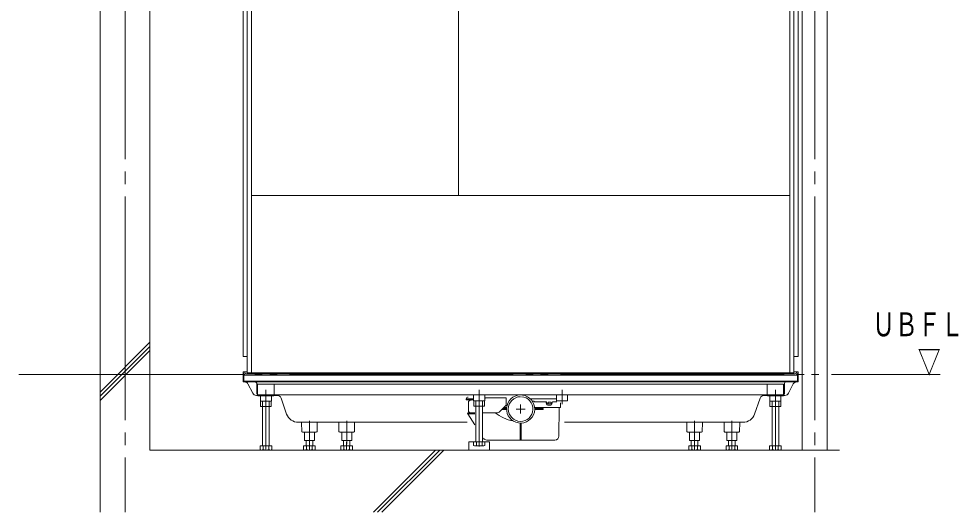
# Model space of a CAD drawing. Units: millimetres on the paper. Extents: x -305 to 305, y -152 to 152.
# Drawn here: x -147 to -71.4, y 12.5 to 52.2 of the extents above; entities that cross this region are included whole.
import ezdxf
from ezdxf.enums import TextEntityAlignment as Align

# ---------------------------------------------------------------- set-up
doc = ezdxf.new("R2010")
doc.units = ezdxf.units.MM
for name, pattern in [('DASHED2', [3, 2, -1]), ('LONG_CHAIN', [21, 18, -1, 1, -1]), ('LONG_DOUBLE_CHAIN', [21.8, 18, -1, 0.6, -0.6, 0.6, -1])]:
    doc.linetypes.add(name, pattern=pattern)
doc.layers.add('0-1_VIEW0001', color=7, linetype='DASHED2', lineweight=9)
doc.styles.add('ＭＳ ゴシック', font='')
doc.styles.get('ＭＳ ゴシック').set_extended_font_data('MS Gothic')

msp = doc.modelspace()

# ---------------------------------------------------------------- linework, layer by layer
at = {"layer": '0-1_VIEW0001', "linetype": 'Continuous'}
for p, q in [((-140.433, 100.925), (-140.433, 12.525)), ((-136.433, 100.925), (-136.433, 17.525)), ((-83.933, 100.925), (-83.933, 17.525)), ((-81.933, 100.925), (-81.933, 17.525)), ((-128.932, 25.058), (-128.932, 90.258)), ((-84.266, 25.058), (-84.266, 90.258)), ((-128.599, 23.725), (-128.599, 89.758)), ((-128.266, 23.725), (-128.266, 89.758)), ((-111.599, 37.991), (-111.599, 89.758)), ((-84.932, 37.125), (-84.932, 89.758)), ((-84.599, 23.725), (-84.599, 89.758)), ((-128.266, 37.991), (-84.932, 37.991)), ((-84.932, 23.725), (-84.932, 37.125)), ((-140.431, 22.191), (-136.431, 26.191)), ((-140.431, 21.858), (-136.431, 25.858)), ((-140.431, 21.524), (-136.431, 25.524)), ((-128.932, 25.058), (-128.599, 25.058)), ((-84.599, 25.058), (-84.266, 25.058)), ((-128.941, 23.825), (-128.941, 23.725)), ((-128.599, 23.825), (-128.941, 23.825)), ((-128.941, 23.725), (-128.903, 23.725)), ((-128.941, 23.719), (-128.941, 23.008)), ((-128.874, 23.558), (-106.599, 23.558)), ((-128.874, 23.058), (-128.874, 23.558)), ((-128.806, 23.756), (-128.807, 23.792)), ((-128.706, 23.658), (-106.599, 23.658)), ((-128.706, 23.558), (-106.599, 23.558)), ((-84.599, 23.725), (-128.599, 23.725)), ((-84.492, 23.658), (-106.599, 23.658)), ((-84.492, 23.558), (-106.599, 23.558)), ((-84.257, 23.825), (-84.599, 23.825)), ((-84.392, 23.756), (-84.391, 23.792)), ((-84.257, 23.725), (-84.295, 23.725)), ((-84.257, 23.825), (-84.257, 23.725)), ((-84.257, 23.719), (-84.257, 23.008)), ((-128.941, 23.414), (-128.941, 23.314)), ((-128.941, 23.008), (-106.599, 23.008)), ((-106.599, 23.058), (-128.874, 23.058)), ((-128.543, 22.862), (-128.166, 22.109)), ((-127.924, 22.984), (-127.928, 22.984)), ((-127.824, 22.841), (-127.824, 22.047)), ((-127.824, 22.821), (-127.824, 22.047)), ((-126.432, 22.814), (-127.766, 22.814)), ((-127.766, 22.814), (-127.766, 21.98)), ((-126.432, 21.98), (-126.432, 22.814)), ((-126.432, 21.98), (-126.432, 22.814)), ((-126.432, 22.814), (-106.599, 22.814)), ((-106.599, 23.058), (-84.324, 23.058)), ((-84.257, 23.008), (-106.599, 23.008)), ((-86.766, 22.814), (-106.599, 22.814)), ((-86.766, 21.98), (-86.766, 22.814)), ((-86.766, 21.98), (-86.766, 22.814)), ((-85.374, 22.841), (-85.374, 22.047)), ((-85.374, 22.821), (-85.374, 22.047)), ((-84.655, 22.862), (-85.032, 22.109)), ((-127.766, 21.98), (-126.432, 21.98)), ((-126.432, 21.98), (-106.599, 21.98)), ((-110.382, 21.947), (-110.382, 21.48)), ((-109.482, 21.947), (-109.482, 21.48)), ((-86.766, 21.98), (-106.599, 21.98)), ((-103.716, 21.947), (-103.716, 21.48)), ((-102.816, 21.947), (-102.816, 21.48)), ((-85.432, 21.98), (-86.766, 21.98)), ((-127.868, 21.925), (-127.834, 21.925)), ((-126.199, 21.925), (-127.834, 21.925)), ((-127.657, 21.88), (-126.457, 21.88)), ((-127.549, 21.925), (-127.549, 21.458)), ((-126.649, 21.458), (-127.549, 21.458)), ((-127.366, 21.458), (-127.366, 17.858)), ((-126.832, 21.458), (-126.832, 17.858)), ((-126.666, 21.458), (-126.666, 21.025)), ((-126.649, 21.925), (-126.649, 21.458)), ((-125.885, 21.703), (-125.433, 20.424)), ((-110.982, 21.591), (-110.982, 21.625)), ((-110.424, 21.658), (-110.949, 21.658)), ((-110.424, 21.558), (-110.949, 21.558)), ((-110.799, 20.691), (-110.799, 21.375)), ((-110.382, 21.48), (-109.482, 21.48)), ((-110.199, 21.458), (-110.199, 18.191)), ((-109.666, 21.458), (-109.666, 18.191)), ((-109.499, 21.48), (-109.499, 21.047)), ((-109.482, 21.692), (-109.452, 21.707)), ((-109.378, 21.725), (-107.782, 21.725)), ((-107.766, 21.738), (-107.766, 21.128)), ((-105.831, 21.658), (-103.772, 21.658)), ((-105.516, 21.458), (-105.659, 21.458)), ((-105.499, 21.441), (-105.499, 21.425)), ((-104.557, 21.408), (-105.482, 21.408)), ((-104.538, 21.351), (-104.518, 21.217)), ((-104.491, 21.351), (-104.471, 21.217)), ((-104.386, 21.265), (-104.386, 21.371)), ((-104.168, 21.388), (-104.369, 21.388)), ((-104.168, 21.248), (-104.369, 21.248)), ((-104.151, 21.265), (-104.151, 21.371)), ((-104.061, 21.35), (-104.077, 21.219)), ((-103.674, 21.408), (-103.995, 21.408)), ((-102.816, 21.48), (-103.716, 21.48)), ((-103.399, 21.325), (-103.399, 20.975)), ((-87.313, 21.703), (-87.766, 20.424)), ((-86.999, 21.925), (-85.364, 21.925)), ((-85.541, 21.88), (-86.741, 21.88)), ((-86.549, 21.925), (-86.549, 21.458)), ((-86.549, 21.458), (-85.649, 21.458)), ((-86.366, 21.458), (-86.366, 17.858)), ((-85.832, 21.458), (-85.832, 17.858)), ((-85.666, 21.458), (-85.666, 21.025)), ((-85.649, 21.925), (-85.649, 21.458)), ((-85.33, 21.925), (-85.364, 21.925)), ((-126.666, 21.025), (-127.532, 21.025)), ((-110.866, 20.475), (-110.866, 20.458)), ((-110.86, 20.44), (-110.296, 19.566)), ((-110.832, 20.508), (-110.291, 20.508)), ((-110.832, 20.425), (-110.291, 20.425)), ((-110.632, 20.525), (-110.291, 20.525)), ((-109.499, 21.047), (-110.366, 21.047)), ((-109.666, 20.525), (-108.521, 20.525)), ((-109.585, 20.525), (-108.521, 20.525)), ((-107.766, 21.141), (-108.285, 20.622)), ((-108.124, 20.783), (-107.732, 20.783)), ((-108.041, 20.866), (-107.732, 20.866)), ((-107.949, 20.958), (-107.725, 20.958)), ((-107.749, 21.111), (-107.696, 21.111)), ((-103.416, 20.958), (-105.474, 20.958)), ((-104.778, 20.866), (-105.467, 20.866)), ((-104.778, 20.783), (-105.467, 20.783)), ((-104.778, 20.866), (-104.778, 20.783)), ((-104.419, 21.131), (-104.176, 21.131)), ((-103.5, 20.942), (-103.52, 18.655)), ((-85.666, 21.025), (-86.532, 21.025)), ((-124.49, 19.758), (-110.895, 19.758)), ((-124.219, 19.024), (-124.231, 19.704)), ((-122.967, 19.704), (-122.979, 19.024)), ((-121.231, 19.704), (-121.219, 19.024)), ((-119.979, 19.024), (-119.967, 19.704)), ((-106.649, 19.692), (-106.649, 18.325)), ((-106.549, 19.692), (-106.549, 18.325)), ((-88.708, 19.758), (-103.065, 19.758)), ((-93.219, 19.024), (-93.231, 19.704)), ((-91.967, 19.704), (-91.979, 19.024)), ((-90.231, 19.704), (-90.219, 19.024)), ((-88.979, 19.024), (-88.967, 19.704)), ((-124.153, 18.958), (-123.045, 18.958)), ((-123.999, 18.291), (-123.999, 18.958)), ((-123.199, 18.291), (-123.199, 18.958)), ((-121.153, 18.958), (-120.033, 18.958)), ((-120.999, 18.291), (-120.999, 18.958)), ((-120.199, 18.291), (-120.199, 18.958)), ((-92.045, 18.958), (-93.165, 18.958)), ((-92.999, 18.291), (-92.999, 18.958)), ((-89.045, 18.958), (-90.153, 18.958)), ((-89.999, 18.291), (-89.999, 18.958)), ((-89.199, 18.291), (-89.199, 18.958)), ((-123.199, 18.291), (-123.999, 18.291)), ((-123.869, 18.291), (-123.869, 17.858)), ((-123.336, 18.291), (-123.336, 17.858)), ((-120.199, 18.291), (-120.999, 18.291)), ((-120.869, 18.291), (-120.869, 17.858)), ((-120.336, 18.291), (-120.336, 17.858)), ((-109.471, 18.191), (-110.394, 18.191)), ((-110.394, 18.191), (-110.394, 17.903)), ((-110.163, 18.191), (-110.163, 17.903)), ((-109.702, 18.191), (-109.702, 17.903)), ((-109.471, 18.191), (-109.471, 17.903)), ((-109.314, 18.325), (-103.853, 18.325)), ((-109.099, 18.191), (-109.099, 17.524)), ((-92.862, 18.291), (-92.862, 17.858)), ((-92.329, 18.291), (-92.329, 17.858)), ((-89.999, 18.291), (-89.199, 18.291)), ((-89.862, 18.291), (-89.862, 17.858)), ((-89.329, 18.291), (-89.329, 17.858)), ((-80.932, 17.525), (-136.433, 17.525)), ((-127.561, 17.858), (-127.561, 17.57)), ((-126.637, 17.858), (-127.561, 17.858)), ((-127.561, 17.57), (-127.482, 17.525)), ((-126.712, 17.525), (-127.479, 17.525)), ((-127.33, 17.858), (-127.33, 17.57)), ((-126.868, 17.858), (-126.868, 17.57)), ((-126.716, 17.525), (-126.637, 17.57)), ((-126.637, 17.858), (-126.637, 17.57)), ((-123.141, 17.858), (-124.064, 17.858)), ((-124.064, 17.858), (-124.064, 17.57)), ((-124.064, 17.57), (-123.986, 17.525)), ((-123.216, 17.525), (-123.982, 17.525)), ((-123.833, 17.858), (-123.833, 17.57)), ((-123.372, 17.858), (-123.372, 17.57)), ((-123.219, 17.525), (-123.141, 17.57)), ((-123.141, 17.858), (-123.141, 17.57)), ((-121.064, 17.858), (-121.064, 17.57)), ((-120.141, 17.858), (-121.064, 17.858)), ((-121.064, 17.57), (-120.986, 17.525)), ((-120.216, 17.525), (-120.982, 17.525)), ((-120.833, 17.858), (-120.833, 17.57)), ((-120.372, 17.858), (-120.372, 17.57)), ((-120.219, 17.525), (-120.141, 17.57)), ((-120.141, 17.858), (-120.141, 17.57)), ((-113.442, 17.525), (-118.442, 12.525)), ((-113.108, 17.525), (-118.108, 12.525)), ((-112.775, 17.525), (-117.775, 12.525)), ((-109.099, 17.524), (-110.766, 17.524)), ((-110.394, 17.903), (-110.316, 17.858)), ((-109.549, 17.858), (-110.316, 17.858)), ((-109.549, 17.858), (-109.471, 17.903)), ((-93.058, 17.858), (-92.134, 17.858)), ((-93.058, 17.858), (-93.058, 17.57)), ((-92.979, 17.525), (-93.058, 17.57)), ((-92.982, 17.525), (-92.216, 17.525)), ((-92.827, 17.858), (-92.827, 17.57)), ((-92.365, 17.858), (-92.365, 17.57)), ((-92.134, 17.57), (-92.212, 17.525)), ((-92.134, 17.858), (-92.134, 17.57)), ((-90.058, 17.858), (-90.058, 17.57)), ((-90.058, 17.858), (-89.134, 17.858)), ((-89.979, 17.525), (-90.058, 17.57)), ((-89.982, 17.525), (-89.216, 17.525)), ((-89.827, 17.858), (-89.827, 17.57)), ((-89.365, 17.858), (-89.365, 17.57)), ((-89.134, 17.57), (-89.212, 17.525)), ((-89.134, 17.858), (-89.134, 17.57)), ((-86.561, 17.858), (-85.637, 17.858)), ((-86.561, 17.858), (-86.561, 17.57)), ((-86.482, 17.525), (-86.561, 17.57)), ((-86.486, 17.525), (-85.719, 17.525)), ((-86.33, 17.858), (-86.33, 17.57)), ((-85.868, 17.858), (-85.868, 17.57)), ((-85.637, 17.57), (-85.716, 17.525)), ((-85.637, 17.858), (-85.637, 17.57))]:
    msp.add_line(p, q, dxfattribs=at)
at = {"layer": '0-1_VIEW0001', "linetype": 'LONG_CHAIN'}
for p, q in [((-138.432, 100.925), (-138.432, 12.525)), ((-82.932, 100.925), (-82.932, 12.525)), ((-127.099, 22.357), (-127.099, 21.206)), ((-109.932, 22.379), (-109.932, 21.229)), ((-103.266, 22.379), (-103.266, 21.229)), ((-86.099, 22.357), (-86.099, 21.206)), ((-127.099, 17.488), (-127.099, 21.632)), ((-109.932, 17.821), (-109.932, 21.907)), ((-106.599, 21.189), (-106.599, 20.461)), ((-86.099, 17.488), (-86.099, 21.632)), ((-106.235, 20.825), (-106.963, 20.825)), ((-123.599, 17.989), (-123.599, 19.872)), ((-123.599, 17.989), (-123.599, 19.872)), ((-120.599, 17.989), (-120.599, 19.872)), ((-120.599, 17.989), (-120.599, 19.872)), ((-92.599, 17.989), (-92.599, 19.872)), ((-92.599, 17.989), (-92.599, 19.872)), ((-89.599, 17.989), (-89.599, 19.872)), ((-123.602, 18.172), (-123.602, 17.525)), ((-120.602, 18.172), (-120.602, 17.525)), ((-92.596, 18.172), (-92.596, 17.525)), ((-89.596, 18.172), (-89.596, 17.525))]:
    msp.add_line(p, q, dxfattribs=at)
at = {"layer": '0-1_VIEW0001', "linetype": 'LONG_DOUBLE_CHAIN'}
msp.add_line((-146.991, 23.591), (-72.844, 23.591), dxfattribs=at)
at = {"layer": '0-1_VIEW0001', "linetype": 'Continuous'}
for points in [[(-84.324, 23.058), (-84.324, 23.558), (-106.599, 23.558)], [(-86.766, 22.814), (-85.432, 22.814), (-85.432, 21.98)], [(-126.666, 21.458), (-127.532, 21.458), (-127.532, 21.025)], [(-109.499, 21.48), (-110.366, 21.48), (-110.366, 21.047)], [(-85.666, 21.458), (-86.532, 21.458), (-86.532, 21.025)], [(-92.999, 18.291), (-92.199, 18.291), (-92.199, 18.958)], [(-109.099, 18.191), (-110.766, 18.191), (-110.766, 17.524)]]:
    msp.add_lwpolyline(points, dxfattribs=at)
for centre, radius, start, end in [((-128.706, 23.758), 0.2, 189.59407, 270), ((-128.84, 23.791), 0.0333, 1, 90), ((-128.706, 23.758), 0.1, 181, 270), ((-84.492, 23.758), 0.1, 270, 359), ((-84.492, 23.758), 0.2, 270, 350.40593), ((-84.358, 23.791), 0.0333, 90, 179), ((-128.752, 22.758), 0.233, 26.56505, 90), ((-127.991, 22.841), 0.167, 0, 90), ((-85.207, 22.841), 0.167, 90, 180), ((-84.447, 22.758), 0.233, 90.6019, 153.43495), ((-127.868, 22.258), 0.333, 206.56505, 270), ((-127.657, 22.047), 0.167, 180, 270), ((-126.457, 22.047), 0.167, 270, 336.42182), ((-106.599, 20.825), 1.133, 101.7448, 83.00925), ((-86.741, 22.047), 0.167, 203.57818, 270), ((-85.541, 22.047), 0.167, 270, 0), ((-85.33, 22.258), 0.333, 270, 333.43495), ((-126.2, 21.591), 0.333, 19.50245, 90), ((-110.815, 21.625), 0.167, 90, 178.99997), ((-110.949, 21.625), 0.0333, 90, 180), ((-110.949, 21.591), 0.0333, 180, 270), ((-110.632, 21.375), 0.167, 90, 180), ((-110.608, 21.708), 0.167, 270, 295.84193), ((-109.378, 21.558), 0.167, 90, 116.54316), ((-107.822, 21.563), 0.167, 70.37334, 76.35592), ((-106.599, 20.825), 0.992, 90.94734, 86.07582), ((-105.516, 21.441), 0.0167, 0, 90), ((-105.482, 21.425), 0.0167, 180, 270), ((-104.604, 21.341), 0.0667, 8.39839, 90), ((-104.557, 21.341), 0.0667, 8.38503, 90), ((-104.419, 21.231), 0.1, 188.39839, 270), ((-104.372, 21.231), 0.1, 188.38503, 270), ((-104.369, 21.371), 0.0167, 90, 180), ((-104.369, 21.265), 0.0167, 180, 270), ((-104.176, 21.231), 0.1, 270, 352.97975), ((-104.168, 21.371), 0.0167, 0, 90), ((-104.168, 21.265), 0.0167, 270, 0), ((-103.995, 21.341), 0.0667, 90, 172.97975), ((-86.999, 21.591), 0.333, 90, 160.49755), ((-124.49, 20.758), 1, 199.50245, 270), ((-110.832, 20.475), 0.0333, 90, 180), ((-110.832, 20.458), 0.0333, 180, 270), ((-110.632, 20.691), 0.167, 180, 270), ((-106.599, 23.132), 3.324, 231.66198, 259.62232), ((-108.521, 20.858), 0.333, 270, 315), ((-107.749, 21.128), 0.0167, 180, 270), ((-103.483, 20.941), 0.0167, 90, 179.5), ((-103.416, 20.975), 0.0167, 270, 0), ((-88.708, 20.758), 1, 270, 340.49755), ((-107.102, 20.103), 0.0033, 235.11231, 0), ((-124.153, 19.025), 0.0667, 181.00003, 270), ((-123.045, 19.025), 0.0667, 270, 358.99997), ((-121.153, 19.025), 0.0667, 181.00003, 270), ((-120.045, 19.025), 0.0667, 270, 358.99997), ((-93.153, 19.025), 0.0667, 181.00003, 270), ((-92.045, 19.025), 0.0667, 270, 358.99997), ((-90.153, 19.025), 0.0667, 181.00003, 270), ((-89.045, 19.025), 0.0667, 270, 358.99997), ((-109.313, 18.658), 0.333, 212.85308, 270), ((-103.853, 18.658), 0.333, 270, 359.5), ((-127.489, 17.825), 0.3, 271.20516, 301.93849), ((-127.099, 18.135), 0.611, 247.78221, 292.21882), ((-126.709, 17.825), 0.3, 238.06151, 268.79484), ((-123.992, 17.825), 0.3, 271.20516, 301.93849), ((-123.602, 18.135), 0.611, 247.78221, 292.21882), ((-123.213, 17.825), 0.3, 238.06151, 268.79484), ((-120.992, 17.825), 0.3, 271.20516, 301.93849), ((-120.602, 18.135), 0.611, 247.78221, 292.21882), ((-120.213, 17.825), 0.3, 238.06151, 268.79484), ((-110.322, 18.158), 0.3, 271.20516, 301.93849), ((-109.932, 18.468), 0.611, 247.78221, 292.21882), ((-109.543, 18.158), 0.3, 238.06151, 268.79484), ((-92.985, 17.825), 0.3, 271.20516, 301.93849), ((-92.596, 18.135), 0.611, 247.78118, 292.21779), ((-92.206, 17.825), 0.3, 238.06151, 268.79484), ((-89.985, 17.825), 0.3, 271.20516, 301.93849), ((-89.596, 18.135), 0.611, 247.78118, 292.21779), ((-89.206, 17.825), 0.3, 238.06151, 268.79484), ((-86.489, 17.825), 0.3, 271.20516, 301.93849), ((-86.099, 18.135), 0.611, 247.78118, 292.21779), ((-85.709, 17.825), 0.3, 238.06151, 268.79484)]:
    msp.add_arc(centre, radius, start, end, dxfattribs=at)

# ---------------------------------------------------------------- texts
at = {"layer": '0-1_VIEW0001', "style": 'ＭＳ ゴシック', "width": 0.7}
for s, p in [('ＵＢＦＬ', (-78.304, 26.103)), ('\u3000\u3000▽', (-78.304, 23.105))]:
    msp.add_text(s, height=1.921, dxfattribs=at).set_placement(p, align=Align.BOTTOM_LEFT)

doc.saveas('drawing.dxf')
